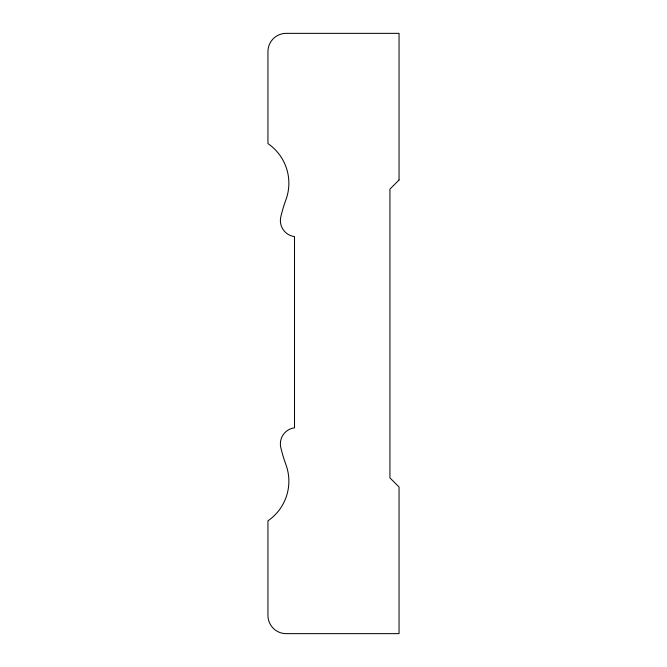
<?xml version="1.0" encoding="UTF-8"?>
<svg xmlns="http://www.w3.org/2000/svg" width="667" height="667" viewBox="0 0 667 667"><rect width="100%" height="100%" fill="white"/><g stroke="black" fill="none" stroke-linecap="round" stroke-linejoin="round"><path stroke-width="1" d="M399.049 179.998L389.937 189.111L389.937 477.889L399.049 487.002L399.049 633.65L286.176 633.65A18.226 18.226 0 0 1 267.951 615.424L267.951 520.819A47.982 47.982 0 0 0 285.943 464.707A150.133 150.133 0 0 1 280.807 447.557A16.141 16.141 0 0 1 294.514 427.83L294.514 236.593A16.141 16.141 0 0 1 280.807 216.867A150.133 150.133 0 0 1 285.943 199.716A47.982 47.982 0 0 0 267.951 143.605L267.951 51.576A18.226 18.226 0 0 1 286.176 33.35L399.049 33.35L399.049 179.998"/></g></svg>
